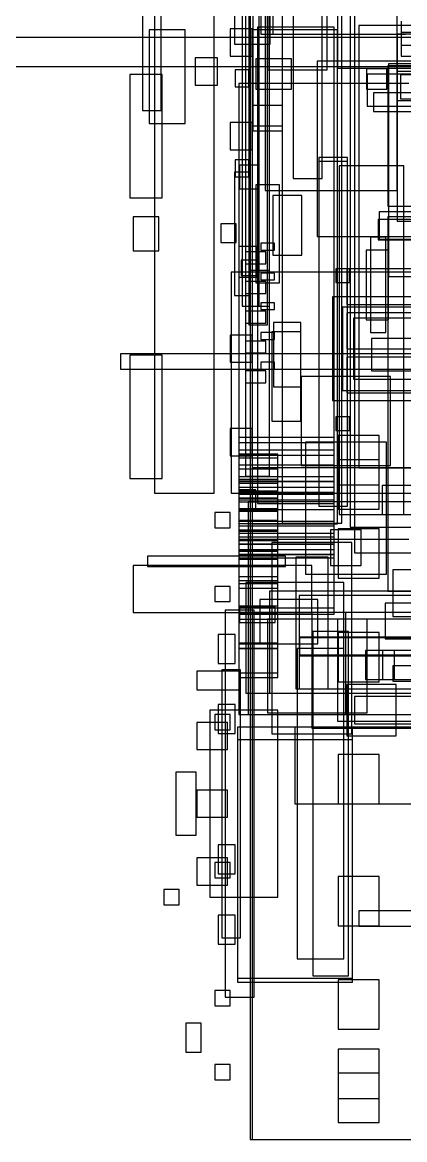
# Model space of a CAD drawing. Header units: millimetres. Extents: x -18 to 5970, y -985 to 4490.
# Drawn here: x 3900 to 4349, y 2500 to 3814 of the extents above; entities that cross this region are included whole.
import ezdxf

# ---------------------------------------------------------------- set-up
doc = ezdxf.new("R2010")
doc.units = ezdxf.units.MM

msp = doc.modelspace()

# ---------------------------------------------------------------- linework, layer by layer
at = {"layer": 'AS_FITTED_ROUTES'}
for p, q in [((4371, 3585), (4329, 3585)), ((4329, 3585), (4329, 3145)), ((4945, 3424), (4015, 3424)), ((4015, 3424), (4015, 3406)), ((4015, 3406), (4945, 3406)), ((4329, 3145), (4371, 3145)), ((4475, 3090), (4225, 3090)), ((4225, 3090), (4225, 3070)), ((4225, 3070), (4475, 3070)), ((5665, 3057), (4335, 3057)), ((4335, 3057), (4335, 3039)), ((4335, 3039), (5665, 3039))]:
    msp.add_line(p, q, dxfattribs=at)
at = {"layer": 'BODY'}
for p, q in [((4055, 4110), (4055, 3260)), ((4125, 3260), (4125, 4110)), ((4170.5, 4077), (4170.5, 3692)), ((4170.5, 4077), (4170.5, 3692)), ((4205.5, 3692), (4205.5, 4077)), ((4205.5, 3692), (4205.5, 4077)), ((4162, 4060), (4162, 3280)), ((4162, 4060), (4162, 3280)), ((4190, 3280), (4190, 4060)), ((4190, 3280), (4190, 4060)), ((4041, 4055), (4041, 3710)), ((4063, 3710), (4063, 4055)), ((4158, 4040), (4158, 3480)), ((4178, 3480), (4178, 4040)), ((4166, 3968), (4166, 3458)), ((4188, 3458), (4188, 3968)), ((4290, 3970), (4290, 3190)), ((4185, 3910), (4185, 3616)), ((4340, 3616), (4340, 3910)), ((4270, 3870), (4270, 3760)), ((4285, 3870), (4285, 3220)), ((4205, 3835), (4205, 3225)), ((4275, 3225), (4275, 3835)), ((5705, 3810), (4295, 3810)), ((4295, 3810), (4295, 3290)), ((4345, 3815), (4345, 3787)), ((4091, 3805), (4049, 3805)), ((4049, 3805), (4049, 3695)), ((4091, 3695), (4091, 3805)), ((4170, 3806), (4144, 3806)), ((4144, 3806), (4144, 3774)), ((4170, 3774), (4170, 3806)), ((4270, 3805), (4170, 3805)), ((4170, 3805), (4170, 3224)), ((4266, 3808), (4176, 3808)), ((4176, 3808), (4176, 3248)), ((4266, 3248), (4266, 3808)), ((4270, 3224), (4270, 3805)), ((4575, 3802), (4345, 3802)), ((4345, 3802), (4345, 3774)), ((4345, 3787), (5655, 3787)), ((4129, 3772), (4103, 3772)), ((4103, 3772), (4103, 3740)), ((4129, 3740), (4129, 3772)), ((4144, 3774), (4170, 3774)), ((4216, 3771), (4174, 3771)), ((4174, 3771), (4174, 3735)), ((4216, 3735), (4216, 3771)), ((4345, 3774), (4575, 3774)), ((4166, 3758), (4150, 3758)), ((4150, 3758), (4150, 3738)), ((4166, 3758), (4150, 3758)), ((4150, 3758), (4150, 3738)), ((4166, 3738), (4166, 3758)), ((4166, 3738), (4166, 3758)), ((4440, 3768), (4246, 3768)), ((4246, 3768), (4246, 3562)), ((4270, 3760), (5730, 3760)), ((4328, 3759), (4304, 3759)), ((4304, 3759), (4304, 3735)), ((4328, 3735), (4328, 3759)), ((4064, 3752.5), (4026, 3752.5)), ((4026, 3752.5), (4026, 3607.5)), ((4064, 3607.5), (4064, 3752.5)), ((5695, 3753), (4305, 3753)), ((4305, 3753), (4305, 3715)), ((5660, 3756), (4340, 3756)), ((4340, 3756), (4340, 3722)), ((4366, 3752), (4344, 3752)), ((4344, 3752), (4344, 3724)), ((4103, 3740), (4129, 3740)), ((4150, 3738), (4166, 3738)), ((4150, 3738), (4166, 3738)), ((4354, 3742), (4154, 3742)), ((4154, 3742), (4154, 3206)), ((4174, 3735), (4216, 3735)), ((4304, 3735), (4328, 3735)), ((4340, 3722), (5660, 3722)), ((4344, 3724), (4366, 3724)), ((4041, 3710), (4063, 3710)), ((4205.5, 3716), (4170.5, 3716)), ((4170.5, 3716), (4170.5, 3686)), ((4205.5, 3686), (4205.5, 3716)), ((4305, 3715), (5695, 3715)), ((4049, 3695), (4091, 3695)), ((4170, 3696), (4144, 3696)), ((4144, 3696), (4144, 3664)), ((4170, 3664), (4170, 3696)), ((4170.5, 3692), (4205.5, 3692)), ((4170.5, 3692), (4205.5, 3692)), ((4170.5, 3686), (4205.5, 3686)), ((4144, 3664), (4170, 3664)), ((4282, 3655), (4248, 3655)), ((4248, 3655), (4248, 3245)), ((4282, 3245), (4282, 3655)), ((4166, 3652), (4150, 3652)), ((4150, 3652), (4150, 3632)), ((4166, 3652), (4150, 3652)), ((4150, 3652), (4150, 3632)), ((4177, 3646), (4155, 3646)), ((4155, 3646), (4155, 3618)), ((4177, 3646), (4155, 3646)), ((4155, 3646), (4155, 3618)), ((4166, 3632), (4166, 3652)), ((4166, 3632), (4166, 3652)), ((4177, 3618), (4177, 3646)), ((4177, 3618), (4177, 3646)), ((4282, 3650), (4248, 3650)), ((4248, 3650), (4248, 3245)), ((4282, 3245), (4282, 3650)), ((4167, 3637.5), (4149, 3637.5)), ((4149, 3637.5), (4149, 3492.5)), ((4150, 3632), (4166, 3632)), ((4150, 3632), (4166, 3632)), ((4167, 3492.5), (4167, 3637.5)), ((4155, 3618), (4177, 3618)), ((4155, 3618), (4177, 3618)), ((4202, 3622.5), (4174, 3622.5)), ((4174, 3622.5), (4174, 3507.5)), ((4185, 3616), (4340, 3616)), ((4202, 3507.5), (4202, 3622.5)), ((4026, 3607.5), (4064, 3607.5)), ((4228, 3610), (4194, 3610)), ((4194, 3610), (4194, 3540)), ((4228, 3540), (4228, 3610)), ((4060, 3585), (4030, 3585)), ((4030, 3585), (4030, 3545)), ((4060, 3545), (4060, 3585)), ((4151, 3577), (4133, 3577)), ((4133, 3577), (4133, 3555)), ((4151, 3555), (4151, 3577)), ((4246, 3562), (4440, 3562)), ((4133, 3555), (4151, 3555)), ((4176, 3550), (4154, 3550)), ((4154, 3550), (4154, 3514)), ((4176, 3514), (4176, 3550)), ((4196, 3554), (4180, 3554)), ((4180, 3554), (4180, 3546)), ((4196, 3546), (4196, 3554)), ((4030, 3545), (4060, 3545)), ((4175, 3534), (4157, 3534)), ((4157, 3534), (4157, 3516)), ((4186, 3544), (4162, 3544)), ((4162, 3544), (4162, 3530)), ((4175, 3516), (4175, 3534)), ((4180, 3546), (4196, 3546)), ((4186, 3530), (4186, 3544)), ((4194, 3540), (4228, 3540)), ((4162, 3530), (4186, 3530)), ((4190, 3522), (4166, 3522)), ((4166, 3522), (4166, 3480)), ((4190, 3480), (4190, 3522)), ((4284, 3524), (4268, 3524)), ((4268, 3524), (4268, 3508)), ((4369, 3524), (4281, 3524)), ((4281, 3524), (4281, 3482)), ((4284, 3508), (4284, 3524)), ((4415, 3520), (4145, 3520)), ((4145, 3520), (4145, 3260)), ((4154, 3514), (4176, 3514)), ((4157, 3516), (4175, 3516)), ((4186, 3509), (4162, 3509)), ((4162, 3509), (4162, 3495)), ((4196, 3519), (4180, 3519)), ((4180, 3519), (4180, 3511)), ((4180, 3511), (4196, 3511)), ((4186, 3495), (4186, 3509)), ((4196, 3511), (4196, 3519)), ((4268, 3508), (4284, 3508)), ((4162, 3495), (4186, 3495)), ((4174, 3507.5), (4202, 3507.5)), ((4149, 3492.5), (4167, 3492.5)), ((4196, 3484), (4180, 3484)), ((4180, 3484), (4180, 3476)), ((4196, 3476), (4196, 3484)), ((4386, 3491), (4264, 3491)), ((4264, 3491), (4264, 3369)), ((4281, 3482), (4369, 3482)), ((4158, 3480), (4178, 3480)), ((4186, 3474), (4162, 3474)), ((4162, 3474), (4162, 3460)), ((4166, 3480), (4190, 3480)), ((4180, 3476), (4196, 3476)), ((4186, 3460), (4186, 3474)), ((4374, 3479), (4276, 3479)), ((4276, 3479), (4276, 3381)), ((4369, 3472), (4281, 3472)), ((4281, 3472), (4281, 3430)), ((4162, 3460), (4186, 3460)), ((4166, 3458), (4188, 3458)), ((4227, 3461), (4195, 3461)), ((4195, 3461), (4195, 3385)), ((4227, 3385), (4227, 3461)), ((4361, 3466), (4289, 3466)), ((4289, 3466), (4289, 3394)), ((4170, 3446), (4144, 3446)), ((4144, 3446), (4144, 3414)), ((4170, 3414), (4170, 3446)), ((4196, 3449), (4180, 3449)), ((4180, 3449), (4180, 3441)), ((4227, 3450), (4193, 3450)), ((4193, 3450), (4193, 3345)), ((4196, 3441), (4196, 3449)), ((4227, 3345), (4227, 3450)), ((4186, 3439), (4162, 3439)), ((4162, 3439), (4162, 3425)), ((4180, 3441), (4196, 3441)), ((4186, 3425), (4186, 3439)), ((4281, 3430), (4369, 3430)), ((4064, 3422.5), (4026, 3422.5)), ((4026, 3422.5), (4026, 3277.5)), ((4064, 3277.5), (4064, 3422.5)), ((4162, 3425), (4186, 3425)), ((4369, 3420), (4281, 3420)), ((4281, 3420), (4281, 3378)), ((4144, 3414), (4170, 3414)), ((4186, 3404), (4162, 3404)), ((4162, 3404), (4162, 3390)), ((4196, 3414), (4180, 3414)), ((4180, 3414), (4180, 3406)), ((4180, 3406), (4196, 3406)), ((4186, 3390), (4186, 3404)), ((4196, 3406), (4196, 3414)), ((4162, 3390), (4186, 3390)), ((4289, 3394), (4361, 3394)), ((4195, 3385), (4227, 3385)), ((4276, 3381), (4374, 3381)), ((4281, 3378), (4369, 3378)), ((4264, 3369), (4386, 3369)), ((4193, 3345), (4227, 3345)), ((4284, 3350), (4268, 3350)), ((4268, 3350), (4268, 3334)), ((4284, 3334), (4284, 3350)), ((4170, 3336), (4144, 3336)), ((4144, 3336), (4144, 3304)), ((4266, 3325.781), (4154, 3325.781)), ((4154, 3325.781), (4154, 3273.781)), ((4170, 3304), (4170, 3336)), ((4266, 3273.781), (4266, 3325.781)), ((4268, 3334), (4284, 3334)), ((4266, 3319.15), (4154, 3319.15)), ((4154, 3319.15), (4154, 3267.15)), ((4266, 3310.864), (4154, 3310.864)), ((4154, 3310.864), (4154, 3258.864)), ((4327.5, 3320), (4232.5, 3320)), ((4232.5, 3320), (4232.5, 3165)), ((4266, 3267.15), (4266, 3319.15)), ((4266, 3258.864), (4266, 3310.864)), ((4327.5, 3165), (4327.5, 3320)), ((4144, 3304), (4170, 3304)), ((4200, 3306.079), (4154, 3306.079)), ((4154, 3306.079), (4154, 3272.079)), ((4266, 3304.478), (4154, 3304.478)), ((4154, 3304.478), (4154, 3252.478)), ((4200, 3301.257), (4154, 3301.257)), ((4154, 3301.257), (4154, 3267.257)), ((4200, 3272.079), (4200, 3306.079)), ((4200, 3267.257), (4200, 3301.257)), ((4266, 3252.478), (4266, 3304.478)), ((4200, 3293.111), (4154, 3293.111)), ((4154, 3293.111), (4154, 3259.111)), ((4266, 3292.986), (4154, 3292.986)), ((4154, 3292.986), (4154, 3240.986)), ((4200, 3288.499), (4154, 3288.499)), ((4154, 3288.499), (4154, 3254.499)), ((4200, 3288.455), (4154, 3288.455)), ((4154, 3288.455), (4154, 3254.455)), ((4200, 3259.111), (4200, 3293.111)), ((4200, 3254.499), (4200, 3288.499)), ((4200, 3254.455), (4200, 3288.455)), ((4266, 3240.986), (4266, 3292.986)), ((4295, 3290), (5705, 3290)), ((4026, 3277.5), (4064, 3277.5)), ((4266, 3279.283), (4154, 3279.283)), ((4154, 3279.283), (4154, 3227.283)), ((4200, 3276.136), (4154, 3276.136)), ((4154, 3276.136), (4154, 3242.136)), ((4200, 3274.32), (4154, 3274.32)), ((4154, 3274.32), (4154, 3240.32)), ((4154, 3273.781), (4266, 3273.781)), ((4266, 3273.74), (4154, 3273.74)), ((4154, 3273.74), (4154, 3221.74)), ((4154, 3272.079), (4200, 3272.079)), ((4162, 3280), (4190, 3280)), ((4162, 3280), (4190, 3280)), ((4200, 3242.136), (4200, 3276.136)), ((4200, 3240.32), (4200, 3274.32)), ((4266, 3227.283), (4266, 3279.283)), ((4266, 3221.74), (4266, 3273.74)), ((4055, 3260), (4125, 3260)), ((4145, 3260), (4415, 3260)), ((4154, 3267.257), (4200, 3267.257)), ((4154, 3267.15), (4266, 3267.15)), ((4174, 3264), (4154, 3264)), ((4154, 3264), (4154, 3242)), ((4200, 3262.444), (4154, 3262.444)), ((4154, 3262.444), (4154, 3228.444)), ((4266, 3260.75), (4154, 3260.75)), ((4154, 3260.75), (4154, 3208.75)), ((4154, 3259.111), (4200, 3259.111)), ((4154, 3258.864), (4266, 3258.864)), ((4174, 3242), (4174, 3264)), ((4200, 3228.444), (4200, 3262.444)), ((4266, 3208.75), (4266, 3260.75)), ((4154, 3254.499), (4200, 3254.499)), ((4154, 3254.455), (4200, 3254.455)), ((4154, 3252.478), (4266, 3252.478)), ((4200, 3249.562), (4154, 3249.562)), ((4154, 3249.562), (4154, 3215.562)), ((4176, 3248), (4266, 3248)), ((4200, 3215.562), (4200, 3249.562)), ((4248, 3245), (4282, 3245)), ((4248, 3245), (4282, 3245)), ((4154, 3242.136), (4200, 3242.136)), ((4154, 3242), (4174, 3242)), ((4154, 3240.986), (4266, 3240.986)), ((4154, 3240.32), (4200, 3240.32)), ((4200, 3238.538), (4154, 3238.538)), ((4154, 3238.538), (4154, 3204.538)), ((4200, 3204.538), (4200, 3238.538)), ((4154, 3228.444), (4200, 3228.444)), ((4154, 3227.283), (4266, 3227.283)), ((4200, 3226.868), (4154, 3226.868)), ((4154, 3226.868), (4154, 3192.868)), ((4266, 3223.974), (4154, 3223.974)), ((4154, 3223.974), (4154, 3200)), ((4154, 3221.74), (4266, 3221.74)), ((4170, 3224), (4270, 3224)), ((4200, 3192.868), (4200, 3226.868)), ((4205, 3225), (4275, 3225)), ((4266, 3200), (4266, 3223.974)), ((4285, 3220), (5715, 3220)), ((4200, 3216.624), (4154, 3216.624)), ((4154, 3216.624), (4154, 3182.624)), ((4154, 3215.562), (4200, 3215.562)), ((4266, 3212.826), (4154, 3212.826)), ((4154, 3212.826), (4154, 3188)), ((4154, 3208.75), (4266, 3208.75)), ((4154, 3206), (4354, 3206)), ((4200, 3182.624), (4200, 3216.624)), ((4266, 3188), (4266, 3212.826)), ((4154, 3204.538), (4200, 3204.538)), ((4266, 3200), (4154, 3200)), ((4154, 3200), (4154, 3125.5)), ((4154, 3200), (4266, 3200)), ((4266, 3200), (4154, 3200)), ((4154, 3200), (4154, 3193.998)), ((4154, 3193.998), (4266, 3193.998)), ((4154, 3192.868), (4200, 3192.868)), ((4266, 3125.5), (4266, 3200)), ((4266, 3193.998), (4266, 3200)), ((4209, 3186), (4047, 3186)), ((4047, 3186), (4047, 3174)), ((4209, 3186), (4047, 3186)), ((4047, 3186), (4047, 3174)), ((4209, 3186), (4047, 3186)), ((4047, 3186), (4047, 3174)), ((4209, 3186), (4047, 3186)), ((4047, 3186), (4047, 3174)), ((4209, 3186), (4047, 3186)), ((4047, 3186), (4047, 3174)), ((4200, 3191.581), (4154, 3191.581)), ((4154, 3191.581), (4154, 3157.581)), ((4266, 3188), (4154, 3188)), ((4154, 3188), (4154, 3118)), ((4154, 3188), (4266, 3188)), ((4266, 3188), (4154, 3188)), ((4154, 3188), (4154, 3183.961)), ((4154, 3183.961), (4266, 3183.961)), ((4154, 3182.624), (4200, 3182.624)), ((4200, 3182.55), (4154, 3182.55)), ((4154, 3182.55), (4154, 3148.55)), ((4200, 3157.581), (4200, 3191.581)), ((4200, 3148.55), (4200, 3182.55)), ((4209, 3174), (4209, 3186)), ((4209, 3174), (4209, 3186)), ((4209, 3174), (4209, 3186)), ((4209, 3174), (4209, 3186)), ((4209, 3174), (4209, 3186)), ((4259, 3185), (4221, 3185)), ((4221, 3185), (4221, 3030)), ((4259, 3185), (4221, 3185)), ((4221, 3185), (4221, 3030)), ((4259, 3185), (4221, 3185)), ((4221, 3185), (4221, 3030)), ((4259, 3030), (4259, 3185)), ((4259, 3030), (4259, 3185)), ((4259, 3030), (4259, 3185)), ((4266, 3118), (4266, 3188)), ((4266, 3183.961), (4266, 3188)), ((4290, 3190), (5710, 3190)), ((4240, 3175), (4030, 3175)), ((4030, 3175), (4030, 3120)), ((4047, 3174), (4209, 3174)), ((4047, 3174), (4209, 3174)), ((4047, 3174), (4209, 3174)), ((4047, 3174), (4209, 3174)), ((4047, 3174), (4209, 3174)), ((4240, 3120), (4240, 3175)), ((5665, 3170), (4335, 3170)), ((4335, 3170), (4335, 3115)), ((4200, 3161.72), (4154, 3161.72)), ((4154, 3161.72), (4154, 3127.72)), ((4154, 3157.581), (4200, 3157.581)), ((4200, 3153.716), (4154, 3153.716)), ((4154, 3153.716), (4154, 3119.716)), ((4200, 3127.72), (4200, 3161.72)), ((4200, 3119.716), (4200, 3153.716)), ((4232.5, 3165), (4327.5, 3165)), ((4154, 3148.55), (4200, 3148.55)), ((4154, 3127.72), (4200, 3127.72)), ((4030, 3120), (4240, 3120)), ((4154, 3125.5), (4266, 3125.5)), ((4154, 3119.716), (4200, 3119.716)), ((4154, 3118), (4266, 3118)), ((4200, 3118), (4154, 3118)), ((4154, 3118), (4154, 3084)), ((4200, 3084), (4200, 3118)), ((4335, 3115), (5665, 3115)), ((4200, 3111.5), (4154, 3111.5)), ((4154, 3111.5), (4154, 3077.5)), ((4200, 3077.5), (4200, 3111.5)), ((4154, 3084), (4200, 3084)), ((4200, 3082.746), (4154, 3082.746)), ((4154, 3082.746), (4154, 3048.746)), ((4154, 3077.5), (4200, 3077.5)), ((4200, 3077.459), (4154, 3077.459)), ((4154, 3077.459), (4154, 3043.459)), ((4200, 3048.746), (4200, 3082.746)), ((4200, 3043.459), (4200, 3077.459)), ((4357, 3075), (4323, 3075)), ((4323, 3075), (4323, 3041)), ((4154, 3048.746), (4200, 3048.746)), ((4154, 3043.459), (4200, 3043.459)), ((4323, 3041), (4357, 3041)), ((4221, 3030), (4259, 3030)), ((4221, 3030), (4259, 3030)), ((4221, 3030), (4259, 3030)), ((4287.5, 2985), (4152.5, 2985)), ((4152.5, 2985), (4152.5, 2685)), ((4287.5, 2685), (4287.5, 2985)), ((4287.5, 2970), (4152.5, 2970)), ((4152.5, 2970), (4152.5, 2690)), ((4287.5, 2690), (4287.5, 2970)), ((4152.5, 2690), (4287.5, 2690)), ((4152.5, 2685), (4287.5, 2685))]:
    msp.add_line(p, q, dxfattribs=at)
at = {"layer": 'BRAKE_SYSTEM'}
for p, q in [((4287, 3202), (4193, 3202)), ((4193, 3202), (4193, 2977)), ((4287, 2977), (4287, 3202)), ((4247, 3135), (4179, 3135)), ((4179, 3135), (4179, 3083)), ((4247, 3083), (4247, 3135)), ((4197, 3126), (4155, 3126)), ((4155, 3126), (4155, 3108)), ((4197, 3108), (4197, 3126)), ((4155, 3108), (4197, 3108)), ((4470.5, 3091), (4225.5, 3091)), ((4225.5, 3091), (4225.5, 3069)), ((4283, 3097.5), (4241, 3097.5)), ((4241, 3097.5), (4241, 2692.5)), ((4283, 2692.5), (4283, 3097.5)), ((4179, 3083), (4247, 3083)), ((4225.5, 3069), (4470.5, 3069)), ((4193, 2977), (4287, 2977)), ((4241, 2692.5), (4283, 2692.5))]:
    msp.add_line(p, q, dxfattribs=at)
at = {"layer": 'CHASSIS'}
for p, q in [((5810, 3145), (4190, 3145)), ((4190, 3145), (4190, 3025)), ((5775, 3140), (4225, 3140)), ((4225, 3140), (4225, 3030)), ((4444, 3131), (4326, 3131)), ((4326, 3131), (4326, 3089)), ((4444, 3131), (4326, 3131)), ((4326, 3131), (4326, 3089)), ((4444, 3131), (4326, 3131)), ((4326, 3131), (4326, 3089)), ((4444, 3131), (4326, 3131)), ((4326, 3131), (4326, 3089)), ((4444, 3131), (4326, 3131)), ((4326, 3131), (4326, 3089)), ((4280, 3120), (4154, 3120)), ((4154, 3120), (4154, 3000)), ((5760, 3120), (4240, 3120)), ((4240, 3120), (4240, 2984)), ((4280, 3000), (4280, 3120)), ((4305, 3112), (4188, 3112)), ((4188, 3112), (4188, 3002)), ((5730, 3112), (4270, 3112)), ((4270, 3112), (4270, 2992)), ((4305, 3002), (4305, 3112)), ((4326, 3089), (4444, 3089)), ((4326, 3089), (4444, 3089)), ((4326, 3089), (4444, 3089)), ((4326, 3089), (4444, 3089)), ((4326, 3089), (4444, 3089)), ((4190, 3025), (5810, 3025)), ((4225, 3030), (5775, 3030)), ((4154, 3000), (4280, 3000)), ((4188, 3002), (4305, 3002)), ((4240, 2984), (5760, 2984)), ((4270, 2992), (5730, 2992))]:
    msp.add_line(p, q, dxfattribs=at)
at = {"layer": 'DATUM'}
for p, q in [((4084, 2794), (4066, 2794)), ((4066, 2794), (4066, 2776)), ((4084, 2776), (4084, 2794)), ((4066, 2776), (4084, 2776)), ((5705, 2769), (4295, 2769)), ((4295, 2769), (4295, 2751)), ((5705, 2769), (4295, 2769)), ((4295, 2769), (4295, 2751)), ((4295, 2751), (5705, 2751)), ((4295, 2751), (5705, 2751))]:
    msp.add_line(p, q, dxfattribs=at)
at = {"layer": 'ENGINE_BAY'}
for p, q in [((4630, 3765), (4330, 3765)), ((4330, 3765), (4330, 3515)), ((4330, 3515), (4630, 3515))]:
    msp.add_line(p, q, dxfattribs=at)
at = {"layer": 'FRONT_DETAIL'}
for p, q in [((4397, 3591), (4319, 3591)), ((4319, 3591), (4319, 3559)), ((4398, 3582), (4318, 3582)), ((4318, 3582), (4318, 3558)), ((4327, 3561), (4309, 3561)), ((4309, 3561), (4309, 3449)), ((4327, 3449), (4327, 3561)), ((4318, 3558), (4398, 3558)), ((4319, 3559), (4397, 3559)), ((4329.9, 3546), (4303.9, 3546)), ((4303.9, 3546), (4303.9, 3464)), ((4329.9, 3464), (4329.9, 3546)), ((4303.9, 3464), (4329.9, 3464)), ((4309, 3449), (4327, 3449)), ((4332.5, 3397.5), (4227.5, 3397.5)), ((4227.5, 3397.5), (4227.5, 3292.5)), ((4332.5, 3292.5), (4332.5, 3397.5)), ((4227.5, 3292.5), (4332.5, 3292.5)), ((4277.5, 3155), (4162.5, 3155)), ((4162.5, 3155), (4162.5, 3025)), ((4277.5, 3025), (4277.5, 3155)), ((4337, 3075), (4303, 3075)), ((4303, 3075), (4303, 3041)), ((4337, 3041), (4337, 3075)), ((4303, 3041), (4337, 3041)), ((4162.5, 3025), (4277.5, 3025))]:
    msp.add_line(p, q, dxfattribs=at)
at = {"layer": 'FUEL_SYSTEM'}
for p, q in [((4348, 3645), (4272, 3645)), ((4272, 3645), (4272, 3235)), ((4348, 3235), (4348, 3645)), ((4272, 3235), (4348, 3235))]:
    msp.add_line(p, q, dxfattribs=at)
at = {"layer": 'HARD_TOP'}
for p, q in [((4180, 4290), (4180, 3800)), ((4252, 3800), (4252, 4290)), ((4194, 4280), (4194, 3800)), ((4218, 4270), (4218, 3630)), ((4218, 4270), (4218, 3630)), ((4218, 4270), (4218, 3630)), ((4218, 4270), (4218, 3630)), ((4252, 3630), (4252, 4270)), ((4252, 3630), (4252, 4270)), ((4252, 3630), (4252, 4270)), ((4252, 3630), (4252, 4270)), ((4188, 3845), (4188, 3758)), ((4258, 3758), (4258, 3845)), ((4149, 3834), (4149, 3788)), ((4191, 3788), (4191, 3834)), ((4180, 3800), (4252, 3800)), ((4194, 3800), (4350, 3800)), ((4390, 3796), (2200, 3796)), ((4390, 3796), (2200, 3796)), ((4149, 3788), (4191, 3788)), ((4190, 3796), (4166, 3796)), ((4166, 3796), (4166, 3762)), ((4190, 3762), (4190, 3796)), ((2200, 3762), (4390, 3762)), ((2200, 3762), (4390, 3762)), ((4166, 3762), (4190, 3762)), ((4188, 3758), (4258, 3758)), ((4371, 3762.5), (4329, 3762.5)), ((4329, 3762.5), (4329, 3597.5)), ((4218, 3630), (4252, 3630)), ((4218, 3630), (4252, 3630)), ((4218, 3630), (4252, 3630)), ((4218, 3630), (4252, 3630)), ((4329, 3597.5), (4371, 3597.5)), ((4982, 3442), (4310, 3442)), ((4310, 3442), (4310, 3404)), ((4310, 3404), (4982, 3404))]:
    msp.add_line(p, q, dxfattribs=at)
at = {"layer": 'INTERIOR'}
for p, q in [((5660, 3800), (4340, 3800)), ((4340, 3800), (4340, 3580)), ((4477.5, 3731), (4312.5, 3731)), ((4312.5, 3731), (4312.5, 3709)), ((4312.5, 3709), (4477.5, 3709)), ((4340, 3580), (5660, 3580)), ((4377.5, 3269), (4322.5, 3269)), ((4322.5, 3269), (4322.5, 3235)), ((4322.5, 3235), (4377.5, 3235)), ((4298, 3217), (4262, 3217)), ((4262, 3217), (4262, 3175)), ((4298, 3217), (4262, 3217)), ((4262, 3217), (4262, 3175)), ((4298, 3175), (4298, 3217)), ((4298, 3175), (4298, 3217)), ((4262, 3175), (4298, 3175)), ((4262, 3175), (4298, 3175))]:
    msp.add_line(p, q, dxfattribs=at)
at = {"layer": 'MECHANICAL_CLEARANCE'}
for p, q in [((4425, 3250), (4165, 3250)), ((4165, 3250), (4165, 3000)), ((4165, 3000), (4425, 3000))]:
    msp.add_line(p, q, dxfattribs=at)
at = {"layer": 'OVERALL'}
for p, q in [((4167.5, 4450), (4167.5, 2500)), ((4167.5, 2500), (5832.5, 2500))]:
    msp.add_line(p, q, dxfattribs=at)
at = {"layer": 'RUNNING_GEAR'}
for p, q in [((4319, 3328), (4271, 3328)), ((4271, 3328), (4271, 3270)), ((4319, 3328), (4271, 3328)), ((4271, 3328), (4271, 3270)), ((4319, 3270), (4319, 3328)), ((4319, 3270), (4319, 3328)), ((4319, 3299.455), (4271, 3299.455)), ((4271, 3299.455), (4271, 3241.455)), ((4319, 3299.455), (4271, 3299.455)), ((4271, 3299.455), (4271, 3241.455)), ((4319, 3299.455), (4271, 3299.455)), ((4271, 3299.455), (4271, 3241.455)), ((4319, 3299.455), (4271, 3299.455)), ((4271, 3299.455), (4271, 3241.455)), ((4319, 3241.455), (4319, 3299.455)), ((4319, 3241.455), (4319, 3299.455)), ((4319, 3241.455), (4319, 3299.455)), ((4319, 3241.455), (4319, 3299.455)), ((4420, 3290), (4170, 3290)), ((4170, 3290), (4170, 2500)), ((4420, 3290), (4170, 3290)), ((4170, 3290), (4170, 2500)), ((4271, 3270), (4319, 3270)), ((4271, 3270), (4319, 3270)), ((4144, 3237.551), (4126, 3237.551)), ((4126, 3237.551), (4126, 3219.551)), ((4144, 3237.551), (4126, 3237.551)), ((4126, 3237.551), (4126, 3219.551)), ((4144, 3237.551), (4126, 3237.551)), ((4126, 3237.551), (4126, 3219.551)), ((4144, 3237.551), (4126, 3237.551)), ((4126, 3237.551), (4126, 3219.551)), ((4144, 3219.551), (4144, 3237.551)), ((4144, 3219.551), (4144, 3237.551)), ((4144, 3219.551), (4144, 3237.551)), ((4144, 3219.551), (4144, 3237.551)), ((4271, 3241.455), (4319, 3241.455)), ((4271, 3241.455), (4319, 3241.455)), ((4271, 3241.455), (4319, 3241.455)), ((4271, 3241.455), (4319, 3241.455)), ((4126, 3219.551), (4144, 3219.551)), ((4126, 3219.551), (4144, 3219.551)), ((4126, 3219.551), (4144, 3219.551)), ((4126, 3219.551), (4144, 3219.551)), ((4319, 3218.165), (4271, 3218.165)), ((4271, 3218.165), (4271, 3160.165)), ((4319, 3218.165), (4271, 3218.165)), ((4271, 3218.165), (4271, 3160.165)), ((4319, 3218.165), (4271, 3218.165)), ((4271, 3218.165), (4271, 3160.165)), ((4319, 3218.165), (4271, 3218.165)), ((4271, 3218.165), (4271, 3160.165)), ((4319, 3160.165), (4319, 3218.165)), ((4319, 3160.165), (4319, 3218.165)), ((4319, 3160.165), (4319, 3218.165)), ((4319, 3160.165), (4319, 3218.165)), ((4271, 3160.165), (4319, 3160.165)), ((4271, 3160.165), (4319, 3160.165)), ((4271, 3160.165), (4319, 3160.165)), ((4271, 3160.165), (4319, 3160.165)), ((4144, 3150.588), (4126, 3150.588)), ((4126, 3150.588), (4126, 3132.588)), ((4144, 3150.588), (4126, 3150.588)), ((4126, 3150.588), (4126, 3132.588)), ((4144, 3150.588), (4126, 3150.588)), ((4126, 3150.588), (4126, 3132.588)), ((4144, 3150.588), (4126, 3150.588)), ((4126, 3150.588), (4126, 3132.588)), ((4144, 3132.588), (4144, 3150.588)), ((4144, 3132.588), (4144, 3150.588)), ((4144, 3132.588), (4144, 3150.588)), ((4144, 3132.588), (4144, 3150.588)), ((4126, 3132.588), (4144, 3132.588)), ((4126, 3132.588), (4144, 3132.588)), ((4126, 3132.588), (4144, 3132.588)), ((4126, 3132.588), (4144, 3132.588)), ((4172, 3122.5), (4138, 3122.5)), ((4138, 3122.5), (4138, 2667.5)), ((4172, 3122.5), (4138, 3122.5)), ((4138, 3122.5), (4138, 2667.5)), ((4172, 2667.5), (4172, 3122.5)), ((4172, 2667.5), (4172, 3122.5)), ((4150, 3094), (4130, 3094)), ((4130, 3094), (4130, 3060)), ((4150, 3094), (4130, 3094)), ((4130, 3094), (4130, 3060)), ((4150, 3060), (4150, 3094)), ((4150, 3060), (4150, 3094)), ((4319, 3096.506), (4271, 3096.506)), ((4271, 3096.506), (4271, 3038.506)), ((4319, 3096.506), (4271, 3096.506)), ((4271, 3096.506), (4271, 3038.506)), ((4319, 3096.506), (4271, 3096.506)), ((4271, 3096.506), (4271, 3038.506)), ((4319, 3096.506), (4271, 3096.506)), ((4271, 3096.506), (4271, 3038.506)), ((4319, 3038.506), (4319, 3096.506)), ((4319, 3038.506), (4319, 3096.506)), ((4319, 3038.506), (4319, 3096.506)), ((4319, 3038.506), (4319, 3096.506)), ((4277.5, 3077.5), (4222.5, 3077.5)), ((4222.5, 3077.5), (4222.5, 2712.5)), ((4277.5, 3077.5), (4222.5, 3077.5)), ((4222.5, 3077.5), (4222.5, 2712.5)), ((4277.5, 2712.5), (4277.5, 3077.5)), ((4277.5, 2712.5), (4277.5, 3077.5)), ((4155, 3051), (4105, 3051)), ((4105, 3051), (4105, 3029)), ((4155, 3051), (4105, 3051)), ((4105, 3051), (4105, 3029)), ((4130, 3060), (4150, 3060)), ((4130, 3060), (4150, 3060)), ((4156, 3052.5), (4134, 3052.5)), ((4134, 3052.5), (4134, 2737.5)), ((4156, 3052.5), (4134, 3052.5)), ((4134, 3052.5), (4134, 2737.5)), ((4155, 3029), (4155, 3051)), ((4155, 3029), (4155, 3051)), ((4156, 2737.5), (4156, 3052.5)), ((4156, 2737.5), (4156, 3052.5)), ((4271, 3038.506), (4319, 3038.506)), ((4271, 3038.506), (4319, 3038.506)), ((4271, 3038.506), (4319, 3038.506)), ((4271, 3038.506), (4319, 3038.506)), ((4339, 3035), (4281, 3035)), ((4281, 3035), (4281, 2975)), ((4339, 2975), (4339, 3035)), ((4105, 3029), (4155, 3029)), ((4105, 3029), (4155, 3029)), ((4150, 3011.5), (4130, 3011.5)), ((4130, 3011.5), (4130, 2977.5)), ((4150, 3011.5), (4130, 3011.5)), ((4130, 3011.5), (4130, 2977.5)), ((4150, 3011.5), (4130, 3011.5)), ((4130, 3011.5), (4130, 2977.5)), ((4150, 3011.5), (4130, 3011.5)), ((4130, 3011.5), (4130, 2977.5)), ((4150, 2977.5), (4150, 3011.5)), ((4150, 2977.5), (4150, 3011.5)), ((4150, 2977.5), (4150, 3011.5)), ((4150, 2977.5), (4150, 3011.5)), ((5710, 3021), (4290, 3021)), ((4290, 3021), (4290, 2989)), ((4200, 3005), (4120, 3005)), ((4120, 3005), (4120, 2785)), ((4200, 3005), (4120, 3005)), ((4120, 3005), (4120, 2785)), ((4144, 2999.963), (4126, 2999.963)), ((4126, 2999.963), (4126, 2981.963)), ((4144, 2999.963), (4126, 2999.963)), ((4126, 2999.963), (4126, 2981.963)), ((4144, 2999.963), (4126, 2999.963)), ((4126, 2999.963), (4126, 2981.963)), ((4144, 2999.963), (4126, 2999.963)), ((4126, 2999.963), (4126, 2981.963)), ((4144, 2981.963), (4144, 2999.963)), ((4144, 2981.963), (4144, 2999.963)), ((4144, 2981.963), (4144, 2999.963)), ((4144, 2981.963), (4144, 2999.963)), ((4200, 2785), (4200, 3005)), ((4200, 2785), (4200, 3005)), ((4141, 2990.674), (4105, 2990.674)), ((4105, 2990.674), (4105, 2958.674)), ((4141, 2990.674), (4105, 2990.674)), ((4105, 2990.674), (4105, 2958.674)), ((4141, 2990.674), (4105, 2990.674)), ((4105, 2990.674), (4105, 2958.674)), ((4141, 2990.674), (4105, 2990.674)), ((4105, 2990.674), (4105, 2958.674)), ((4141, 2958.674), (4141, 2990.674)), ((4141, 2958.674), (4141, 2990.674)), ((4141, 2958.674), (4141, 2990.674)), ((4141, 2958.674), (4141, 2990.674)), ((5780, 2985), (4220, 2985)), ((4220, 2985), (4220, 2895)), ((5780, 2985), (4220, 2985)), ((4220, 2985), (4220, 2895)), ((4290, 2989), (5710, 2989)), ((4126, 2981.963), (4144, 2981.963)), ((4126, 2981.963), (4144, 2981.963)), ((4126, 2981.963), (4144, 2981.963)), ((4126, 2981.963), (4144, 2981.963)), ((4130, 2977.5), (4150, 2977.5)), ((4130, 2977.5), (4150, 2977.5)), ((4130, 2977.5), (4150, 2977.5)), ((4130, 2977.5), (4150, 2977.5)), ((4281, 2975), (4339, 2975)), ((4105, 2958.674), (4141, 2958.674)), ((4105, 2958.674), (4141, 2958.674)), ((4105, 2958.674), (4141, 2958.674)), ((4105, 2958.674), (4141, 2958.674)), ((4319, 2953), (4271, 2953)), ((4271, 2953), (4271, 2895)), ((4319, 2953), (4271, 2953)), ((4271, 2953), (4271, 2895)), ((4319, 2953), (4271, 2953)), ((4271, 2953), (4271, 2895)), ((4319, 2953), (4271, 2953)), ((4271, 2953), (4271, 2895)), ((4319, 2895), (4319, 2953)), ((4319, 2895), (4319, 2953)), ((4319, 2895), (4319, 2953)), ((4319, 2895), (4319, 2953)), ((4104, 2932), (4080, 2932)), ((4080, 2932), (4080, 2858)), ((4104, 2932), (4080, 2932)), ((4080, 2932), (4080, 2858)), ((4104, 2858), (4104, 2932)), ((4104, 2858), (4104, 2932)), ((4141, 2911), (4105, 2911)), ((4105, 2911), (4105, 2879)), ((4141, 2911), (4105, 2911)), ((4105, 2911), (4105, 2879)), ((4141, 2911), (4105, 2911)), ((4105, 2911), (4105, 2879)), ((4141, 2911), (4105, 2911)), ((4105, 2911), (4105, 2879)), ((4141, 2879), (4141, 2911)), ((4141, 2879), (4141, 2911)), ((4141, 2879), (4141, 2911)), ((4141, 2879), (4141, 2911)), ((4220, 2895), (5780, 2895)), ((4220, 2895), (5780, 2895)), ((4271, 2895), (4319, 2895)), ((4271, 2895), (4319, 2895)), ((4271, 2895), (4319, 2895)), ((4271, 2895), (4319, 2895)), ((4105, 2879), (4141, 2879)), ((4105, 2879), (4141, 2879)), ((4105, 2879), (4141, 2879)), ((4105, 2879), (4141, 2879)), ((4080, 2858), (4104, 2858)), ((4080, 2858), (4104, 2858)), ((4150, 2846.5), (4130, 2846.5)), ((4130, 2846.5), (4130, 2812.5)), ((4150, 2846.5), (4130, 2846.5)), ((4130, 2846.5), (4130, 2812.5)), ((4150, 2846.5), (4130, 2846.5)), ((4130, 2846.5), (4130, 2812.5)), ((4150, 2846.5), (4130, 2846.5)), ((4130, 2846.5), (4130, 2812.5)), ((4150, 2812.5), (4150, 2846.5)), ((4150, 2812.5), (4150, 2846.5)), ((4150, 2812.5), (4150, 2846.5)), ((4150, 2812.5), (4150, 2846.5)), ((4141, 2831.326), (4105, 2831.326)), ((4105, 2831.326), (4105, 2799.326)), ((4141, 2831.326), (4105, 2831.326)), ((4105, 2831.326), (4105, 2799.326)), ((4141, 2831.326), (4105, 2831.326)), ((4105, 2831.326), (4105, 2799.326)), ((4141, 2831.326), (4105, 2831.326)), ((4105, 2831.326), (4105, 2799.326)), ((4144, 2826.037), (4126, 2826.037)), ((4126, 2826.037), (4126, 2808.037)), ((4144, 2826.037), (4126, 2826.037)), ((4126, 2826.037), (4126, 2808.037)), ((4144, 2826.037), (4126, 2826.037)), ((4126, 2826.037), (4126, 2808.037)), ((4144, 2826.037), (4126, 2826.037)), ((4126, 2826.037), (4126, 2808.037)), ((4141, 2799.326), (4141, 2831.326)), ((4141, 2799.326), (4141, 2831.326)), ((4141, 2799.326), (4141, 2831.326)), ((4141, 2799.326), (4141, 2831.326)), ((4144, 2808.037), (4144, 2826.037)), ((4144, 2808.037), (4144, 2826.037)), ((4144, 2808.037), (4144, 2826.037)), ((4144, 2808.037), (4144, 2826.037)), ((4130, 2812.5), (4150, 2812.5)), ((4130, 2812.5), (4150, 2812.5)), ((4130, 2812.5), (4150, 2812.5)), ((4130, 2812.5), (4150, 2812.5)), ((4105, 2799.326), (4141, 2799.326)), ((4105, 2799.326), (4141, 2799.326)), ((4105, 2799.326), (4141, 2799.326)), ((4105, 2799.326), (4141, 2799.326)), ((4126, 2808.037), (4144, 2808.037)), ((4126, 2808.037), (4144, 2808.037)), ((4126, 2808.037), (4144, 2808.037)), ((4126, 2808.037), (4144, 2808.037)), ((4319, 2809.494), (4271, 2809.494)), ((4271, 2809.494), (4271, 2751.494)), ((4319, 2809.494), (4271, 2809.494)), ((4271, 2809.494), (4271, 2751.494)), ((4319, 2809.494), (4271, 2809.494)), ((4271, 2809.494), (4271, 2751.494)), ((4319, 2809.494), (4271, 2809.494)), ((4271, 2809.494), (4271, 2751.494)), ((4319, 2751.494), (4319, 2809.494)), ((4319, 2751.494), (4319, 2809.494)), ((4319, 2751.494), (4319, 2809.494)), ((4319, 2751.494), (4319, 2809.494)), ((4120, 2785), (4200, 2785)), ((4120, 2785), (4200, 2785)), ((4150, 2764), (4130, 2764)), ((4130, 2764), (4130, 2730)), ((4150, 2764), (4130, 2764)), ((4130, 2764), (4130, 2730)), ((4150, 2730), (4150, 2764)), ((4150, 2730), (4150, 2764)), ((4271, 2751.494), (4319, 2751.494)), ((4271, 2751.494), (4319, 2751.494)), ((4271, 2751.494), (4319, 2751.494)), ((4271, 2751.494), (4319, 2751.494)), ((4134, 2737.5), (4156, 2737.5)), ((4134, 2737.5), (4156, 2737.5)), ((4130, 2730), (4150, 2730)), ((4130, 2730), (4150, 2730)), ((4222.5, 2712.5), (4277.5, 2712.5)), ((4222.5, 2712.5), (4277.5, 2712.5)), ((4319, 2687.835), (4271, 2687.835)), ((4271, 2687.835), (4271, 2629.835)), ((4319, 2687.835), (4271, 2687.835)), ((4271, 2687.835), (4271, 2629.835)), ((4319, 2687.835), (4271, 2687.835)), ((4271, 2687.835), (4271, 2629.835)), ((4319, 2687.835), (4271, 2687.835)), ((4271, 2687.835), (4271, 2629.835)), ((4319, 2629.835), (4319, 2687.835)), ((4319, 2629.835), (4319, 2687.835)), ((4319, 2629.835), (4319, 2687.835)), ((4319, 2629.835), (4319, 2687.835)), ((4144, 2675.412), (4126, 2675.412)), ((4126, 2675.412), (4126, 2657.412)), ((4144, 2675.412), (4126, 2675.412)), ((4126, 2675.412), (4126, 2657.412)), ((4144, 2675.412), (4126, 2675.412)), ((4126, 2675.412), (4126, 2657.412)), ((4144, 2675.412), (4126, 2675.412)), ((4126, 2675.412), (4126, 2657.412)), ((4138, 2667.5), (4172, 2667.5)), ((4138, 2667.5), (4172, 2667.5)), ((4144, 2657.412), (4144, 2675.412)), ((4144, 2657.412), (4144, 2675.412)), ((4144, 2657.412), (4144, 2675.412)), ((4144, 2657.412), (4144, 2675.412)), ((4126, 2657.412), (4144, 2657.412)), ((4126, 2657.412), (4144, 2657.412)), ((4126, 2657.412), (4144, 2657.412)), ((4126, 2657.412), (4144, 2657.412)), ((4110, 2637), (4092, 2637)), ((4092, 2637), (4092, 2603)), ((4110, 2637), (4092, 2637)), ((4092, 2637), (4092, 2603)), ((4110, 2603), (4110, 2637)), ((4110, 2603), (4110, 2637)), ((4271, 2629.835), (4319, 2629.835)), ((4271, 2629.835), (4319, 2629.835)), ((4271, 2629.835), (4319, 2629.835)), ((4271, 2629.835), (4319, 2629.835)), ((4092, 2603), (4110, 2603)), ((4092, 2603), (4110, 2603)), ((4319, 2606.545), (4271, 2606.545)), ((4271, 2606.545), (4271, 2548.545)), ((4319, 2606.545), (4271, 2606.545)), ((4271, 2606.545), (4271, 2548.545)), ((4319, 2606.545), (4271, 2606.545)), ((4271, 2606.545), (4271, 2548.545)), ((4319, 2606.545), (4271, 2606.545)), ((4271, 2606.545), (4271, 2548.545)), ((4319, 2548.545), (4319, 2606.545)), ((4319, 2548.545), (4319, 2606.545)), ((4319, 2548.545), (4319, 2606.545)), ((4319, 2548.545), (4319, 2606.545)), ((4144, 2588.449), (4126, 2588.449)), ((4126, 2588.449), (4126, 2570.449)), ((4144, 2588.449), (4126, 2588.449)), ((4126, 2588.449), (4126, 2570.449)), ((4144, 2588.449), (4126, 2588.449)), ((4126, 2588.449), (4126, 2570.449)), ((4144, 2588.449), (4126, 2588.449)), ((4126, 2588.449), (4126, 2570.449)), ((4144, 2570.449), (4144, 2588.449)), ((4144, 2570.449), (4144, 2588.449)), ((4144, 2570.449), (4144, 2588.449)), ((4144, 2570.449), (4144, 2588.449)), ((4319, 2578), (4271, 2578)), ((4271, 2578), (4271, 2520)), ((4319, 2578), (4271, 2578)), ((4271, 2578), (4271, 2520)), ((4319, 2520), (4319, 2578)), ((4319, 2520), (4319, 2578)), ((4126, 2570.449), (4144, 2570.449)), ((4126, 2570.449), (4144, 2570.449)), ((4126, 2570.449), (4144, 2570.449)), ((4126, 2570.449), (4144, 2570.449)), ((4271, 2548.545), (4319, 2548.545)), ((4271, 2548.545), (4319, 2548.545)), ((4271, 2548.545), (4319, 2548.545)), ((4271, 2548.545), (4319, 2548.545)), ((4271, 2520), (4319, 2520)), ((4271, 2520), (4319, 2520)), ((4170, 2500), (4420, 2500)), ((4170, 2500), (4420, 2500))]:
    msp.add_line(p, q, dxfattribs=at)

doc.saveas('drawing.dxf')
